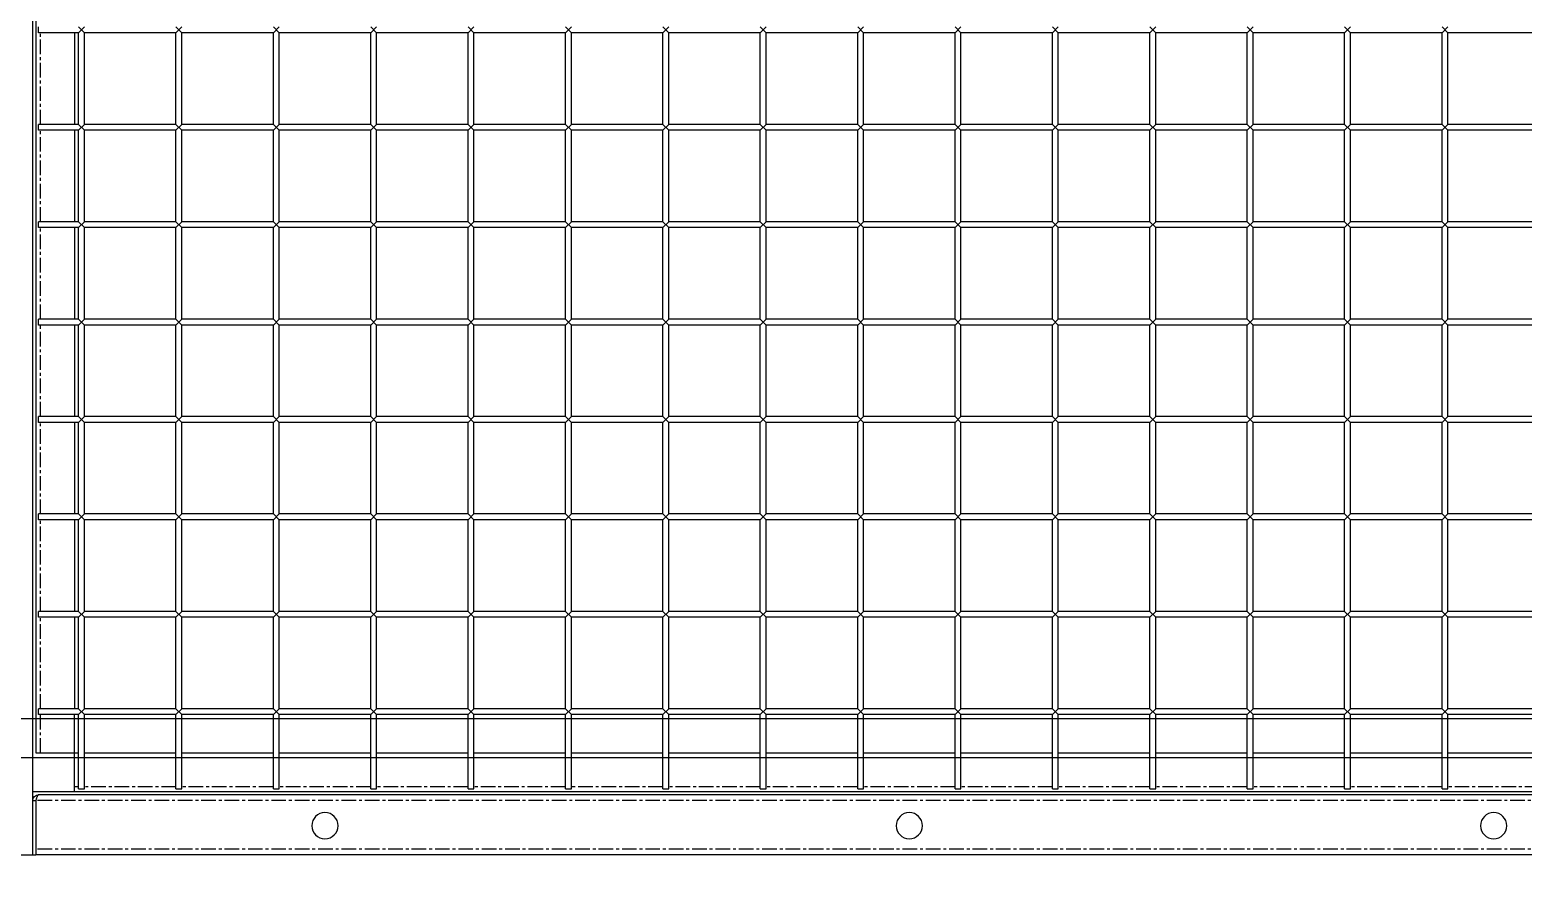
# Model space of a CAD drawing. Header units: millimetres. Extents: x -198529 to 244266, y -64 to 158464.
# Drawn here: x -172782 to -172015, y 119253 to 119691 of the extents above; entities that cross this region are included whole.
import ezdxf

# ---------------------------------------------------------------- set-up
doc = ezdxf.new("R2010")
doc.units = ezdxf.units.MM
doc.linetypes.add('CENTER', pattern=[12, 7.5, -1.5, 1.5, -1.5])
doc.layers.add('0-DCC', color=30, linetype='Continuous')
doc.layers.add('0-DCC-STRUC', color=180, linetype='Continuous')

# ---------------------------------------------------------------- blocks, each defined once
blk = doc.blocks.new('DCC2850x2300(右)')
at = {"color": 0, "linetype": 'Continuous'}
for p, q in [((53810, -74478.48), (53810, -72178.48)), ((53808.5, -72230.88), (53808.5, -74426.08)), ((53086.5, -74053.48), (53083.5, -74056.48)), ((53086.5, -74056.48), (53083.5, -74053.48)), ((53136.5, -74053.48), (53133.5, -74056.48)), ((53136.5, -74056.48), (53133.5, -74053.48)), ((53186.5, -74053.48), (53183.5, -74056.48)), ((53186.5, -74056.48), (53183.5, -74053.48)), ((53236.5, -74053.48), (53233.5, -74056.48)), ((53236.5, -74056.48), (53233.5, -74053.48)), ((53286.5, -74053.48), (53283.5, -74056.48)), ((53286.5, -74056.48), (53283.5, -74053.48)), ((53336.5, -74053.48), (53333.5, -74056.48)), ((53336.5, -74056.48), (53333.5, -74053.48)), ((53386.5, -74053.48), (53383.5, -74056.48)), ((53386.5, -74056.48), (53383.5, -74053.48)), ((53436.5, -74053.48), (53433.5, -74056.48)), ((53436.5, -74056.48), (53433.5, -74053.48)), ((53486.5, -74053.48), (53483.5, -74056.48)), ((53486.5, -74056.48), (53483.5, -74053.48)), ((53536.5, -74053.48), (53533.5, -74056.48)), ((53536.5, -74056.48), (53533.5, -74053.48)), ((53586.5, -74053.48), (53583.5, -74056.48)), ((53586.5, -74056.48), (53583.5, -74053.48)), ((53636.5, -74053.48), (53633.5, -74056.48)), ((53636.5, -74056.48), (53633.5, -74053.48)), ((53686.5, -74053.48), (53683.5, -74056.48)), ((53686.5, -74056.48), (53683.5, -74053.48)), ((53736.5, -74053.48), (53733.5, -74056.48)), ((53736.5, -74056.48), (53733.5, -74053.48)), ((53786.5, -74053.48), (53783.5, -74056.48)), ((53786.5, -74056.48), (53783.5, -74053.48)), ((53807, -74056.48), (53807, -74053.48)), ((53036.5, -74056.48), (53083.5, -74056.48)), ((53083.5, -74103.48), (53083.5, -74056.48)), ((53086.5, -74103.48), (53086.5, -74056.48)), ((53086.5, -74056.48), (53133.5, -74056.48)), ((53133.5, -74103.48), (53133.5, -74056.48)), ((53136.5, -74103.48), (53136.5, -74056.48)), ((53136.5, -74056.48), (53183.5, -74056.48)), ((53183.5, -74103.48), (53183.5, -74056.48)), ((53186.5, -74103.48), (53186.5, -74056.48)), ((53186.5, -74056.48), (53233.5, -74056.48)), ((53233.5, -74103.48), (53233.5, -74056.48)), ((53236.5, -74103.48), (53236.5, -74056.48)), ((53236.5, -74056.48), (53283.5, -74056.48)), ((53283.5, -74103.48), (53283.5, -74056.48)), ((53286.5, -74103.48), (53286.5, -74056.48)), ((53286.5, -74056.48), (53333.5, -74056.48)), ((53333.5, -74103.48), (53333.5, -74056.48)), ((53336.5, -74103.48), (53336.5, -74056.48)), ((53336.5, -74056.48), (53383.5, -74056.48)), ((53383.5, -74103.48), (53383.5, -74056.48)), ((53386.5, -74103.48), (53386.5, -74056.48)), ((53386.5, -74056.48), (53433.5, -74056.48)), ((53433.5, -74103.48), (53433.5, -74056.48)), ((53436.5, -74103.48), (53436.5, -74056.48)), ((53436.5, -74056.48), (53483.5, -74056.48)), ((53483.5, -74103.48), (53483.5, -74056.48)), ((53486.5, -74103.48), (53486.5, -74056.48)), ((53486.5, -74056.48), (53533.5, -74056.48)), ((53533.5, -74103.48), (53533.5, -74056.48)), ((53536.5, -74103.48), (53536.5, -74056.48)), ((53536.5, -74056.48), (53583.5, -74056.48)), ((53583.5, -74103.48), (53583.5, -74056.48)), ((53586.5, -74103.48), (53586.5, -74056.48)), ((53586.5, -74056.48), (53633.5, -74056.48)), ((53633.5, -74103.48), (53633.5, -74056.48)), ((53636.5, -74103.48), (53636.5, -74056.48)), ((53636.5, -74056.48), (53683.5, -74056.48)), ((53683.5, -74103.48), (53683.5, -74056.48)), ((53686.5, -74103.48), (53686.5, -74056.48)), ((53686.5, -74056.48), (53733.5, -74056.48)), ((53733.5, -74103.48), (53733.5, -74056.48)), ((53736.5, -74103.48), (53736.5, -74056.48)), ((53736.5, -74056.48), (53783.5, -74056.48)), ((53783.5, -74103.48), (53783.5, -74056.48)), ((53786.5, -74103.48), (53786.5, -74056.48)), ((53786.5, -74056.48), (53807, -74056.48)), ((53788.5, -74056.48), (53788.5, -74103.48)), ((53036.5, -74103.48), (53083.5, -74103.48)), ((53036.5, -74106.48), (53083.5, -74106.48)), ((53086.5, -74103.48), (53083.5, -74106.48)), ((53086.5, -74106.48), (53083.5, -74103.48)), ((53083.5, -74153.48), (53083.5, -74106.48)), ((53086.5, -74103.48), (53133.5, -74103.48)), ((53086.5, -74153.48), (53086.5, -74106.48)), ((53086.5, -74106.48), (53133.5, -74106.48)), ((53136.5, -74103.48), (53133.5, -74106.48)), ((53136.5, -74106.48), (53133.5, -74103.48)), ((53133.5, -74153.48), (53133.5, -74106.48)), ((53136.5, -74103.48), (53183.5, -74103.48)), ((53136.5, -74153.48), (53136.5, -74106.48)), ((53136.5, -74106.48), (53183.5, -74106.48)), ((53186.5, -74103.48), (53183.5, -74106.48)), ((53186.5, -74106.48), (53183.5, -74103.48)), ((53183.5, -74153.48), (53183.5, -74106.48)), ((53186.5, -74103.48), (53233.5, -74103.48)), ((53186.5, -74153.48), (53186.5, -74106.48)), ((53186.5, -74106.48), (53233.5, -74106.48)), ((53236.5, -74103.48), (53233.5, -74106.48)), ((53236.5, -74106.48), (53233.5, -74103.48)), ((53233.5, -74153.48), (53233.5, -74106.48)), ((53236.5, -74103.48), (53283.5, -74103.48)), ((53236.5, -74153.48), (53236.5, -74106.48)), ((53236.5, -74106.48), (53283.5, -74106.48)), ((53286.5, -74103.48), (53283.5, -74106.48)), ((53286.5, -74106.48), (53283.5, -74103.48)), ((53283.5, -74153.48), (53283.5, -74106.48)), ((53286.5, -74103.48), (53333.5, -74103.48)), ((53286.5, -74153.48), (53286.5, -74106.48)), ((53286.5, -74106.48), (53333.5, -74106.48)), ((53336.5, -74103.48), (53333.5, -74106.48)), ((53336.5, -74106.48), (53333.5, -74103.48)), ((53333.5, -74153.48), (53333.5, -74106.48)), ((53336.5, -74103.48), (53383.5, -74103.48)), ((53336.5, -74153.48), (53336.5, -74106.48)), ((53336.5, -74106.48), (53383.5, -74106.48)), ((53386.5, -74103.48), (53383.5, -74106.48)), ((53386.5, -74106.48), (53383.5, -74103.48)), ((53383.5, -74153.48), (53383.5, -74106.48)), ((53386.5, -74103.48), (53433.5, -74103.48)), ((53386.5, -74153.48), (53386.5, -74106.48)), ((53386.5, -74106.48), (53433.5, -74106.48)), ((53436.5, -74103.48), (53433.5, -74106.48)), ((53436.5, -74106.48), (53433.5, -74103.48)), ((53433.5, -74153.48), (53433.5, -74106.48)), ((53436.5, -74103.48), (53483.5, -74103.48)), ((53436.5, -74153.48), (53436.5, -74106.48)), ((53436.5, -74106.48), (53483.5, -74106.48)), ((53486.5, -74103.48), (53483.5, -74106.48)), ((53486.5, -74106.48), (53483.5, -74103.48)), ((53483.5, -74153.48), (53483.5, -74106.48)), ((53486.5, -74103.48), (53533.5, -74103.48)), ((53486.5, -74153.48), (53486.5, -74106.48)), ((53486.5, -74106.48), (53533.5, -74106.48)), ((53536.5, -74103.48), (53533.5, -74106.48)), ((53536.5, -74106.48), (53533.5, -74103.48)), ((53533.5, -74153.48), (53533.5, -74106.48)), ((53536.5, -74103.48), (53583.5, -74103.48)), ((53536.5, -74153.48), (53536.5, -74106.48)), ((53536.5, -74106.48), (53583.5, -74106.48)), ((53586.5, -74103.48), (53583.5, -74106.48)), ((53586.5, -74106.48), (53583.5, -74103.48)), ((53583.5, -74153.48), (53583.5, -74106.48)), ((53586.5, -74103.48), (53633.5, -74103.48)), ((53586.5, -74153.48), (53586.5, -74106.48)), ((53586.5, -74106.48), (53633.5, -74106.48)), ((53636.5, -74103.48), (53633.5, -74106.48)), ((53636.5, -74106.48), (53633.5, -74103.48)), ((53633.5, -74153.48), (53633.5, -74106.48)), ((53636.5, -74103.48), (53683.5, -74103.48)), ((53636.5, -74153.48), (53636.5, -74106.48)), ((53636.5, -74106.48), (53683.5, -74106.48)), ((53686.5, -74103.48), (53683.5, -74106.48)), ((53686.5, -74106.48), (53683.5, -74103.48)), ((53683.5, -74153.48), (53683.5, -74106.48)), ((53686.5, -74103.48), (53733.5, -74103.48)), ((53686.5, -74153.48), (53686.5, -74106.48)), ((53686.5, -74106.48), (53733.5, -74106.48)), ((53736.5, -74103.48), (53733.5, -74106.48)), ((53736.5, -74106.48), (53733.5, -74103.48)), ((53733.5, -74153.48), (53733.5, -74106.48)), ((53736.5, -74103.48), (53783.5, -74103.48)), ((53736.5, -74153.48), (53736.5, -74106.48)), ((53736.5, -74106.48), (53783.5, -74106.48)), ((53786.5, -74103.48), (53783.5, -74106.48)), ((53786.5, -74106.48), (53783.5, -74103.48)), ((53783.5, -74153.48), (53783.5, -74106.48)), ((53786.5, -74103.48), (53807, -74103.48)), ((53786.5, -74153.48), (53786.5, -74106.48)), ((53786.5, -74106.48), (53807, -74106.48)), ((53788.5, -74106.48), (53788.5, -74153.48)), ((53807, -74106.48), (53807, -74103.48)), ((53036.5, -74153.48), (53083.5, -74153.48)), ((53086.5, -74153.48), (53083.5, -74156.48)), ((53086.5, -74156.48), (53083.5, -74153.48)), ((53086.5, -74153.48), (53133.5, -74153.48)), ((53136.5, -74153.48), (53133.5, -74156.48)), ((53136.5, -74156.48), (53133.5, -74153.48)), ((53136.5, -74153.48), (53183.5, -74153.48)), ((53186.5, -74153.48), (53183.5, -74156.48)), ((53186.5, -74156.48), (53183.5, -74153.48)), ((53186.5, -74153.48), (53233.5, -74153.48)), ((53236.5, -74153.48), (53233.5, -74156.48)), ((53236.5, -74156.48), (53233.5, -74153.48)), ((53236.5, -74153.48), (53283.5, -74153.48)), ((53286.5, -74153.48), (53283.5, -74156.48)), ((53286.5, -74156.48), (53283.5, -74153.48)), ((53286.5, -74153.48), (53333.5, -74153.48)), ((53336.5, -74153.48), (53333.5, -74156.48)), ((53336.5, -74156.48), (53333.5, -74153.48)), ((53336.5, -74153.48), (53383.5, -74153.48)), ((53386.5, -74153.48), (53383.5, -74156.48)), ((53386.5, -74156.48), (53383.5, -74153.48)), ((53386.5, -74153.48), (53433.5, -74153.48)), ((53436.5, -74153.48), (53433.5, -74156.48)), ((53436.5, -74156.48), (53433.5, -74153.48)), ((53436.5, -74153.48), (53483.5, -74153.48)), ((53486.5, -74153.48), (53483.5, -74156.48)), ((53486.5, -74156.48), (53483.5, -74153.48)), ((53486.5, -74153.48), (53533.5, -74153.48)), ((53536.5, -74153.48), (53533.5, -74156.48)), ((53536.5, -74156.48), (53533.5, -74153.48)), ((53536.5, -74153.48), (53583.5, -74153.48)), ((53586.5, -74153.48), (53583.5, -74156.48)), ((53586.5, -74156.48), (53583.5, -74153.48)), ((53586.5, -74153.48), (53633.5, -74153.48)), ((53636.5, -74153.48), (53633.5, -74156.48)), ((53636.5, -74156.48), (53633.5, -74153.48)), ((53636.5, -74153.48), (53683.5, -74153.48)), ((53686.5, -74153.48), (53683.5, -74156.48)), ((53686.5, -74156.48), (53683.5, -74153.48)), ((53686.5, -74153.48), (53733.5, -74153.48)), ((53736.5, -74153.48), (53733.5, -74156.48)), ((53736.5, -74156.48), (53733.5, -74153.48)), ((53736.5, -74153.48), (53783.5, -74153.48)), ((53786.5, -74153.48), (53783.5, -74156.48)), ((53786.5, -74156.48), (53783.5, -74153.48)), ((53786.5, -74153.48), (53807, -74153.48)), ((53807, -74156.48), (53807, -74153.48)), ((53036.5, -74156.48), (53083.5, -74156.48)), ((53083.5, -74203.48), (53083.5, -74156.48)), ((53086.5, -74203.48), (53086.5, -74156.48)), ((53086.5, -74156.48), (53133.5, -74156.48)), ((53133.5, -74203.48), (53133.5, -74156.48)), ((53136.5, -74203.48), (53136.5, -74156.48)), ((53136.5, -74156.48), (53183.5, -74156.48)), ((53183.5, -74203.48), (53183.5, -74156.48)), ((53186.5, -74203.48), (53186.5, -74156.48)), ((53186.5, -74156.48), (53233.5, -74156.48)), ((53233.5, -74203.48), (53233.5, -74156.48)), ((53236.5, -74203.48), (53236.5, -74156.48)), ((53236.5, -74156.48), (53283.5, -74156.48)), ((53283.5, -74203.48), (53283.5, -74156.48)), ((53286.5, -74203.48), (53286.5, -74156.48)), ((53286.5, -74156.48), (53333.5, -74156.48)), ((53333.5, -74203.48), (53333.5, -74156.48)), ((53336.5, -74203.48), (53336.5, -74156.48)), ((53336.5, -74156.48), (53383.5, -74156.48)), ((53383.5, -74203.48), (53383.5, -74156.48)), ((53386.5, -74203.48), (53386.5, -74156.48)), ((53386.5, -74156.48), (53433.5, -74156.48)), ((53433.5, -74203.48), (53433.5, -74156.48)), ((53436.5, -74203.48), (53436.5, -74156.48)), ((53436.5, -74156.48), (53483.5, -74156.48)), ((53483.5, -74203.48), (53483.5, -74156.48)), ((53486.5, -74203.48), (53486.5, -74156.48)), ((53486.5, -74156.48), (53533.5, -74156.48)), ((53533.5, -74203.48), (53533.5, -74156.48)), ((53536.5, -74203.48), (53536.5, -74156.48)), ((53536.5, -74156.48), (53583.5, -74156.48)), ((53583.5, -74203.48), (53583.5, -74156.48)), ((53586.5, -74203.48), (53586.5, -74156.48)), ((53586.5, -74156.48), (53633.5, -74156.48)), ((53633.5, -74203.48), (53633.5, -74156.48)), ((53636.5, -74203.48), (53636.5, -74156.48)), ((53636.5, -74156.48), (53683.5, -74156.48)), ((53683.5, -74203.48), (53683.5, -74156.48)), ((53686.5, -74203.48), (53686.5, -74156.48)), ((53686.5, -74156.48), (53733.5, -74156.48)), ((53733.5, -74203.48), (53733.5, -74156.48)), ((53736.5, -74203.48), (53736.5, -74156.48)), ((53736.5, -74156.48), (53783.5, -74156.48)), ((53783.5, -74203.48), (53783.5, -74156.48)), ((53786.5, -74203.48), (53786.5, -74156.48)), ((53786.5, -74156.48), (53807, -74156.48)), ((53788.5, -74156.48), (53788.5, -74203.48)), ((53036.5, -74203.48), (53083.5, -74203.48)), ((53036.5, -74206.48), (53083.5, -74206.48)), ((53086.5, -74203.48), (53083.5, -74206.48)), ((53086.5, -74206.48), (53083.5, -74203.48)), ((53083.5, -74253.48), (53083.5, -74206.48)), ((53086.5, -74203.48), (53133.5, -74203.48)), ((53086.5, -74253.48), (53086.5, -74206.48)), ((53086.5, -74206.48), (53133.5, -74206.48)), ((53136.5, -74203.48), (53133.5, -74206.48)), ((53136.5, -74206.48), (53133.5, -74203.48)), ((53133.5, -74253.48), (53133.5, -74206.48)), ((53136.5, -74203.48), (53183.5, -74203.48)), ((53136.5, -74253.48), (53136.5, -74206.48)), ((53136.5, -74206.48), (53183.5, -74206.48)), ((53186.5, -74203.48), (53183.5, -74206.48)), ((53186.5, -74206.48), (53183.5, -74203.48)), ((53183.5, -74253.48), (53183.5, -74206.48)), ((53186.5, -74203.48), (53233.5, -74203.48)), ((53186.5, -74253.48), (53186.5, -74206.48)), ((53186.5, -74206.48), (53233.5, -74206.48)), ((53236.5, -74203.48), (53233.5, -74206.48)), ((53236.5, -74206.48), (53233.5, -74203.48)), ((53233.5, -74253.48), (53233.5, -74206.48)), ((53236.5, -74203.48), (53283.5, -74203.48)), ((53236.5, -74253.48), (53236.5, -74206.48)), ((53236.5, -74206.48), (53283.5, -74206.48)), ((53286.5, -74203.48), (53283.5, -74206.48)), ((53286.5, -74206.48), (53283.5, -74203.48)), ((53283.5, -74253.48), (53283.5, -74206.48)), ((53286.5, -74203.48), (53333.5, -74203.48)), ((53286.5, -74253.48), (53286.5, -74206.48)), ((53286.5, -74206.48), (53333.5, -74206.48)), ((53336.5, -74203.48), (53333.5, -74206.48)), ((53336.5, -74206.48), (53333.5, -74203.48)), ((53333.5, -74253.48), (53333.5, -74206.48)), ((53336.5, -74203.48), (53383.5, -74203.48)), ((53336.5, -74253.48), (53336.5, -74206.48)), ((53336.5, -74206.48), (53383.5, -74206.48)), ((53386.5, -74203.48), (53383.5, -74206.48)), ((53386.5, -74206.48), (53383.5, -74203.48)), ((53383.5, -74253.48), (53383.5, -74206.48)), ((53386.5, -74203.48), (53433.5, -74203.48)), ((53386.5, -74253.48), (53386.5, -74206.48)), ((53386.5, -74206.48), (53433.5, -74206.48)), ((53436.5, -74203.48), (53433.5, -74206.48)), ((53436.5, -74206.48), (53433.5, -74203.48)), ((53433.5, -74253.48), (53433.5, -74206.48)), ((53436.5, -74203.48), (53483.5, -74203.48)), ((53436.5, -74253.48), (53436.5, -74206.48)), ((53436.5, -74206.48), (53483.5, -74206.48)), ((53486.5, -74203.48), (53483.5, -74206.48)), ((53486.5, -74206.48), (53483.5, -74203.48)), ((53483.5, -74253.48), (53483.5, -74206.48)), ((53486.5, -74203.48), (53533.5, -74203.48)), ((53486.5, -74253.48), (53486.5, -74206.48)), ((53486.5, -74206.48), (53533.5, -74206.48)), ((53536.5, -74203.48), (53533.5, -74206.48)), ((53536.5, -74206.48), (53533.5, -74203.48)), ((53533.5, -74253.48), (53533.5, -74206.48)), ((53536.5, -74203.48), (53583.5, -74203.48)), ((53536.5, -74253.48), (53536.5, -74206.48)), ((53536.5, -74206.48), (53583.5, -74206.48)), ((53586.5, -74203.48), (53583.5, -74206.48)), ((53586.5, -74206.48), (53583.5, -74203.48)), ((53583.5, -74253.48), (53583.5, -74206.48)), ((53586.5, -74203.48), (53633.5, -74203.48)), ((53586.5, -74253.48), (53586.5, -74206.48)), ((53586.5, -74206.48), (53633.5, -74206.48)), ((53636.5, -74203.48), (53633.5, -74206.48)), ((53636.5, -74206.48), (53633.5, -74203.48)), ((53633.5, -74253.48), (53633.5, -74206.48)), ((53636.5, -74203.48), (53683.5, -74203.48)), ((53636.5, -74253.48), (53636.5, -74206.48)), ((53636.5, -74206.48), (53683.5, -74206.48)), ((53686.5, -74203.48), (53683.5, -74206.48)), ((53686.5, -74206.48), (53683.5, -74203.48)), ((53683.5, -74253.48), (53683.5, -74206.48)), ((53686.5, -74203.48), (53733.5, -74203.48)), ((53686.5, -74253.48), (53686.5, -74206.48)), ((53686.5, -74206.48), (53733.5, -74206.48)), ((53736.5, -74203.48), (53733.5, -74206.48)), ((53736.5, -74206.48), (53733.5, -74203.48)), ((53733.5, -74253.48), (53733.5, -74206.48)), ((53736.5, -74203.48), (53783.5, -74203.48)), ((53736.5, -74253.48), (53736.5, -74206.48)), ((53736.5, -74206.48), (53783.5, -74206.48)), ((53786.5, -74203.48), (53783.5, -74206.48)), ((53786.5, -74206.48), (53783.5, -74203.48)), ((53783.5, -74253.48), (53783.5, -74206.48)), ((53786.5, -74203.48), (53807, -74203.48)), ((53786.5, -74253.48), (53786.5, -74206.48)), ((53786.5, -74206.48), (53807, -74206.48)), ((53788.5, -74206.48), (53788.5, -74253.48)), ((53807, -74206.48), (53807, -74203.48)), ((53036.5, -74253.48), (53083.5, -74253.48)), ((53086.5, -74253.48), (53083.5, -74256.48)), ((53086.5, -74256.48), (53083.5, -74253.48)), ((53086.5, -74253.48), (53133.5, -74253.48)), ((53136.5, -74253.48), (53133.5, -74256.48)), ((53136.5, -74256.48), (53133.5, -74253.48)), ((53136.5, -74253.48), (53183.5, -74253.48)), ((53186.5, -74253.48), (53183.5, -74256.48)), ((53186.5, -74256.48), (53183.5, -74253.48)), ((53186.5, -74253.48), (53233.5, -74253.48)), ((53236.5, -74253.48), (53233.5, -74256.48)), ((53236.5, -74256.48), (53233.5, -74253.48)), ((53236.5, -74253.48), (53283.5, -74253.48)), ((53286.5, -74253.48), (53283.5, -74256.48)), ((53286.5, -74256.48), (53283.5, -74253.48)), ((53286.5, -74253.48), (53333.5, -74253.48)), ((53336.5, -74253.48), (53333.5, -74256.48)), ((53336.5, -74256.48), (53333.5, -74253.48)), ((53336.5, -74253.48), (53383.5, -74253.48)), ((53386.5, -74253.48), (53383.5, -74256.48)), ((53386.5, -74256.48), (53383.5, -74253.48)), ((53386.5, -74253.48), (53433.5, -74253.48)), ((53436.5, -74253.48), (53433.5, -74256.48)), ((53436.5, -74256.48), (53433.5, -74253.48)), ((53436.5, -74253.48), (53483.5, -74253.48)), ((53486.5, -74253.48), (53483.5, -74256.48)), ((53486.5, -74256.48), (53483.5, -74253.48)), ((53486.5, -74253.48), (53533.5, -74253.48)), ((53536.5, -74253.48), (53533.5, -74256.48)), ((53536.5, -74256.48), (53533.5, -74253.48)), ((53536.5, -74253.48), (53583.5, -74253.48)), ((53586.5, -74253.48), (53583.5, -74256.48)), ((53586.5, -74256.48), (53583.5, -74253.48)), ((53586.5, -74253.48), (53633.5, -74253.48)), ((53636.5, -74253.48), (53633.5, -74256.48)), ((53636.5, -74256.48), (53633.5, -74253.48)), ((53636.5, -74253.48), (53683.5, -74253.48)), ((53686.5, -74253.48), (53683.5, -74256.48)), ((53686.5, -74256.48), (53683.5, -74253.48)), ((53686.5, -74253.48), (53733.5, -74253.48)), ((53736.5, -74253.48), (53733.5, -74256.48)), ((53736.5, -74256.48), (53733.5, -74253.48)), ((53736.5, -74253.48), (53783.5, -74253.48)), ((53786.5, -74253.48), (53783.5, -74256.48)), ((53786.5, -74256.48), (53783.5, -74253.48)), ((53786.5, -74253.48), (53807, -74253.48)), ((53807, -74256.48), (53807, -74253.48)), ((53036.5, -74256.48), (53083.5, -74256.48)), ((53083.5, -74303.48), (53083.5, -74256.48)), ((53086.5, -74303.48), (53086.5, -74256.48)), ((53086.5, -74256.48), (53133.5, -74256.48)), ((53133.5, -74303.48), (53133.5, -74256.48)), ((53136.5, -74303.48), (53136.5, -74256.48)), ((53136.5, -74256.48), (53183.5, -74256.48)), ((53183.5, -74303.48), (53183.5, -74256.48)), ((53186.5, -74303.48), (53186.5, -74256.48)), ((53186.5, -74256.48), (53233.5, -74256.48)), ((53233.5, -74303.48), (53233.5, -74256.48)), ((53236.5, -74303.48), (53236.5, -74256.48)), ((53236.5, -74256.48), (53283.5, -74256.48)), ((53283.5, -74303.48), (53283.5, -74256.48)), ((53286.5, -74303.48), (53286.5, -74256.48)), ((53286.5, -74256.48), (53333.5, -74256.48)), ((53333.5, -74303.48), (53333.5, -74256.48)), ((53336.5, -74303.48), (53336.5, -74256.48)), ((53336.5, -74256.48), (53383.5, -74256.48)), ((53383.5, -74303.48), (53383.5, -74256.48)), ((53386.5, -74303.48), (53386.5, -74256.48)), ((53386.5, -74256.48), (53433.5, -74256.48)), ((53433.5, -74303.48), (53433.5, -74256.48)), ((53436.5, -74303.48), (53436.5, -74256.48)), ((53436.5, -74256.48), (53483.5, -74256.48)), ((53483.5, -74303.48), (53483.5, -74256.48)), ((53486.5, -74303.48), (53486.5, -74256.48)), ((53486.5, -74256.48), (53533.5, -74256.48)), ((53533.5, -74303.48), (53533.5, -74256.48)), ((53536.5, -74303.48), (53536.5, -74256.48)), ((53536.5, -74256.48), (53583.5, -74256.48)), ((53583.5, -74303.48), (53583.5, -74256.48)), ((53586.5, -74303.48), (53586.5, -74256.48)), ((53586.5, -74256.48), (53633.5, -74256.48)), ((53633.5, -74303.48), (53633.5, -74256.48)), ((53636.5, -74303.48), (53636.5, -74256.48)), ((53636.5, -74256.48), (53683.5, -74256.48)), ((53683.5, -74303.48), (53683.5, -74256.48)), ((53686.5, -74303.48), (53686.5, -74256.48)), ((53686.5, -74256.48), (53733.5, -74256.48)), ((53733.5, -74303.48), (53733.5, -74256.48)), ((53736.5, -74303.48), (53736.5, -74256.48)), ((53736.5, -74256.48), (53783.5, -74256.48)), ((53783.5, -74303.48), (53783.5, -74256.48)), ((53786.5, -74303.48), (53786.5, -74256.48)), ((53786.5, -74256.48), (53807, -74256.48)), ((53788.5, -74256.48), (53788.5, -74303.48)), ((53036.5, -74303.48), (53083.5, -74303.48)), ((53036.5, -74306.48), (53083.5, -74306.48)), ((53086.5, -74303.48), (53083.5, -74306.48)), ((53086.5, -74306.48), (53083.5, -74303.48)), ((53083.5, -74353.48), (53083.5, -74306.48)), ((53086.5, -74303.48), (53133.5, -74303.48)), ((53086.5, -74306.48), (53133.5, -74306.48)), ((53086.5, -74353.48), (53086.5, -74306.48)), ((53136.5, -74303.48), (53133.5, -74306.48)), ((53136.5, -74306.48), (53133.5, -74303.48)), ((53133.5, -74353.48), (53133.5, -74306.48)), ((53136.5, -74303.48), (53183.5, -74303.48)), ((53136.5, -74306.48), (53183.5, -74306.48)), ((53136.5, -74353.48), (53136.5, -74306.48)), ((53186.5, -74303.48), (53183.5, -74306.48)), ((53186.5, -74306.48), (53183.5, -74303.48)), ((53183.5, -74353.48), (53183.5, -74306.48)), ((53186.5, -74303.48), (53233.5, -74303.48)), ((53186.5, -74353.48), (53186.5, -74306.48)), ((53186.5, -74306.48), (53233.5, -74306.48)), ((53236.5, -74303.48), (53233.5, -74306.48)), ((53236.5, -74306.48), (53233.5, -74303.48)), ((53233.5, -74353.48), (53233.5, -74306.48)), ((53236.5, -74303.48), (53283.5, -74303.48)), ((53236.5, -74353.48), (53236.5, -74306.48)), ((53236.5, -74306.48), (53283.5, -74306.48)), ((53286.5, -74303.48), (53283.5, -74306.48)), ((53286.5, -74306.48), (53283.5, -74303.48)), ((53283.5, -74353.48), (53283.5, -74306.48)), ((53286.5, -74303.48), (53333.5, -74303.48)), ((53286.5, -74353.48), (53286.5, -74306.48)), ((53286.5, -74306.48), (53333.5, -74306.48)), ((53336.5, -74303.48), (53333.5, -74306.48)), ((53336.5, -74306.48), (53333.5, -74303.48)), ((53333.5, -74353.48), (53333.5, -74306.48)), ((53336.5, -74303.48), (53383.5, -74303.48)), ((53336.5, -74353.48), (53336.5, -74306.48)), ((53336.5, -74306.48), (53383.5, -74306.48)), ((53386.5, -74303.48), (53383.5, -74306.48)), ((53386.5, -74306.48), (53383.5, -74303.48)), ((53383.5, -74353.48), (53383.5, -74306.48)), ((53386.5, -74303.48), (53433.5, -74303.48)), ((53386.5, -74353.48), (53386.5, -74306.48)), ((53386.5, -74306.48), (53433.5, -74306.48)), ((53436.5, -74303.48), (53433.5, -74306.48)), ((53436.5, -74306.48), (53433.5, -74303.48)), ((53433.5, -74353.48), (53433.5, -74306.48)), ((53436.5, -74303.48), (53483.5, -74303.48)), ((53436.5, -74353.48), (53436.5, -74306.48)), ((53436.5, -74306.48), (53483.5, -74306.48)), ((53486.5, -74303.48), (53483.5, -74306.48)), ((53486.5, -74306.48), (53483.5, -74303.48)), ((53483.5, -74353.48), (53483.5, -74306.48)), ((53486.5, -74303.48), (53533.5, -74303.48)), ((53486.5, -74353.48), (53486.5, -74306.48)), ((53486.5, -74306.48), (53533.5, -74306.48)), ((53536.5, -74303.48), (53533.5, -74306.48)), ((53536.5, -74306.48), (53533.5, -74303.48)), ((53533.5, -74353.48), (53533.5, -74306.48)), ((53536.5, -74303.48), (53583.5, -74303.48)), ((53536.5, -74353.48), (53536.5, -74306.48)), ((53536.5, -74306.48), (53583.5, -74306.48)), ((53586.5, -74303.48), (53583.5, -74306.48)), ((53586.5, -74306.48), (53583.5, -74303.48)), ((53583.5, -74353.48), (53583.5, -74306.48)), ((53586.5, -74303.48), (53633.5, -74303.48)), ((53586.5, -74353.48), (53586.5, -74306.48)), ((53586.5, -74306.48), (53633.5, -74306.48)), ((53636.5, -74303.48), (53633.5, -74306.48)), ((53636.5, -74306.48), (53633.5, -74303.48)), ((53633.5, -74353.48), (53633.5, -74306.48)), ((53636.5, -74303.48), (53683.5, -74303.48)), ((53636.5, -74353.48), (53636.5, -74306.48)), ((53636.5, -74306.48), (53683.5, -74306.48)), ((53686.5, -74303.48), (53683.5, -74306.48)), ((53686.5, -74306.48), (53683.5, -74303.48)), ((53683.5, -74353.48), (53683.5, -74306.48)), ((53686.5, -74303.48), (53733.5, -74303.48)), ((53686.5, -74353.48), (53686.5, -74306.48)), ((53686.5, -74306.48), (53733.5, -74306.48)), ((53736.5, -74303.48), (53733.5, -74306.48)), ((53736.5, -74306.48), (53733.5, -74303.48)), ((53733.5, -74353.48), (53733.5, -74306.48)), ((53736.5, -74303.48), (53783.5, -74303.48)), ((53736.5, -74353.48), (53736.5, -74306.48)), ((53736.5, -74306.48), (53783.5, -74306.48)), ((53786.5, -74303.48), (53783.5, -74306.48)), ((53786.5, -74306.48), (53783.5, -74303.48)), ((53783.5, -74353.48), (53783.5, -74306.48)), ((53786.5, -74303.48), (53807, -74303.48)), ((53786.5, -74353.48), (53786.5, -74306.48)), ((53786.5, -74306.48), (53807, -74306.48)), ((53788.5, -74306.48), (53788.5, -74353.48)), ((53807, -74306.48), (53807, -74303.48)), ((53036.5, -74353.48), (53083.5, -74353.48)), ((53086.5, -74353.48), (53083.5, -74356.48)), ((53086.5, -74356.48), (53083.5, -74353.48)), ((53086.5, -74353.48), (53133.5, -74353.48)), ((53136.5, -74353.48), (53133.5, -74356.48)), ((53136.5, -74356.48), (53133.5, -74353.48)), ((53136.5, -74353.48), (53183.5, -74353.48)), ((53186.5, -74353.48), (53183.5, -74356.48)), ((53186.5, -74356.48), (53183.5, -74353.48)), ((53186.5, -74353.48), (53233.5, -74353.48)), ((53236.5, -74353.48), (53233.5, -74356.48)), ((53236.5, -74356.48), (53233.5, -74353.48)), ((53236.5, -74353.48), (53283.5, -74353.48)), ((53286.5, -74353.48), (53283.5, -74356.48)), ((53286.5, -74356.48), (53283.5, -74353.48)), ((53286.5, -74353.48), (53333.5, -74353.48)), ((53336.5, -74353.48), (53333.5, -74356.48)), ((53336.5, -74356.48), (53333.5, -74353.48)), ((53336.5, -74353.48), (53383.5, -74353.48)), ((53386.5, -74353.48), (53383.5, -74356.48)), ((53386.5, -74356.48), (53383.5, -74353.48)), ((53386.5, -74353.48), (53433.5, -74353.48)), ((53436.5, -74353.48), (53433.5, -74356.48)), ((53436.5, -74356.48), (53433.5, -74353.48)), ((53436.5, -74353.48), (53483.5, -74353.48)), ((53486.5, -74353.48), (53483.5, -74356.48)), ((53486.5, -74356.48), (53483.5, -74353.48)), ((53486.5, -74353.48), (53533.5, -74353.48)), ((53536.5, -74353.48), (53533.5, -74356.48)), ((53536.5, -74356.48), (53533.5, -74353.48)), ((53536.5, -74353.48), (53583.5, -74353.48)), ((53586.5, -74353.48), (53583.5, -74356.48)), ((53586.5, -74356.48), (53583.5, -74353.48)), ((53586.5, -74353.48), (53633.5, -74353.48)), ((53636.5, -74353.48), (53633.5, -74356.48)), ((53636.5, -74356.48), (53633.5, -74353.48)), ((53636.5, -74353.48), (53683.5, -74353.48)), ((53686.5, -74353.48), (53683.5, -74356.48)), ((53686.5, -74356.48), (53683.5, -74353.48)), ((53686.5, -74353.48), (53733.5, -74353.48)), ((53736.5, -74353.48), (53733.5, -74356.48)), ((53736.5, -74356.48), (53733.5, -74353.48)), ((53736.5, -74353.48), (53783.5, -74353.48)), ((53786.5, -74353.48), (53783.5, -74356.48)), ((53786.5, -74356.48), (53783.5, -74353.48)), ((53786.5, -74353.48), (53807, -74353.48)), ((53807, -74356.48), (53807, -74353.48)), ((53036.5, -74356.48), (53083.5, -74356.48)), ((53083.5, -74403.48), (53083.5, -74356.48)), ((53086.5, -74356.48), (53133.5, -74356.48)), ((53086.5, -74403.48), (53086.5, -74356.48)), ((53133.5, -74403.48), (53133.5, -74356.48)), ((53136.5, -74356.48), (53183.5, -74356.48)), ((53136.5, -74403.48), (53136.5, -74356.48)), ((53183.5, -74403.48), (53183.5, -74356.48)), ((53186.5, -74403.48), (53186.5, -74356.48)), ((53186.5, -74356.48), (53233.5, -74356.48)), ((53233.5, -74403.48), (53233.5, -74356.48)), ((53236.5, -74403.48), (53236.5, -74356.48)), ((53236.5, -74356.48), (53283.5, -74356.48)), ((53283.5, -74403.48), (53283.5, -74356.48)), ((53286.5, -74403.48), (53286.5, -74356.48)), ((53286.5, -74356.48), (53333.5, -74356.48)), ((53333.5, -74403.48), (53333.5, -74356.48)), ((53336.5, -74403.48), (53336.5, -74356.48)), ((53336.5, -74356.48), (53383.5, -74356.48)), ((53383.5, -74403.48), (53383.5, -74356.48)), ((53386.5, -74403.48), (53386.5, -74356.48)), ((53386.5, -74356.48), (53433.5, -74356.48)), ((53433.5, -74403.48), (53433.5, -74356.48)), ((53436.5, -74403.48), (53436.5, -74356.48)), ((53436.5, -74356.48), (53483.5, -74356.48)), ((53483.5, -74403.48), (53483.5, -74356.48)), ((53486.5, -74403.48), (53486.5, -74356.48)), ((53486.5, -74356.48), (53533.5, -74356.48)), ((53533.5, -74403.48), (53533.5, -74356.48)), ((53536.5, -74403.48), (53536.5, -74356.48)), ((53536.5, -74356.48), (53583.5, -74356.48)), ((53583.5, -74403.48), (53583.5, -74356.48)), ((53586.5, -74403.48), (53586.5, -74356.48)), ((53586.5, -74356.48), (53633.5, -74356.48)), ((53633.5, -74403.48), (53633.5, -74356.48)), ((53636.5, -74403.48), (53636.5, -74356.48)), ((53636.5, -74356.48), (53683.5, -74356.48)), ((53683.5, -74403.48), (53683.5, -74356.48)), ((53686.5, -74403.48), (53686.5, -74356.48)), ((53686.5, -74356.48), (53733.5, -74356.48)), ((53733.5, -74403.48), (53733.5, -74356.48)), ((53736.5, -74403.48), (53736.5, -74356.48)), ((53736.5, -74356.48), (53783.5, -74356.48)), ((53783.5, -74403.48), (53783.5, -74356.48)), ((53786.5, -74403.48), (53786.5, -74356.48)), ((53786.5, -74356.48), (53807, -74356.48)), ((53788.5, -74356.48), (53788.5, -74403.48)), ((53036.5, -74403.48), (53083.5, -74403.48)), ((53036.5, -74406.48), (53083.5, -74406.48)), ((53086.5, -74403.48), (53083.5, -74406.48)), ((53086.5, -74406.48), (53083.5, -74403.48)), ((53083.5, -74444.58), (53083.5, -74406.48)), ((53086.5, -74403.48), (53133.5, -74403.48)), ((53086.5, -74406.48), (53133.5, -74406.48)), ((53086.5, -74444.58), (53086.5, -74406.48)), ((53136.5, -74403.48), (53133.5, -74406.48)), ((53136.5, -74406.48), (53133.5, -74403.48)), ((53133.5, -74444.58), (53133.5, -74406.48)), ((53136.5, -74403.48), (53183.5, -74403.48)), ((53136.5, -74406.48), (53183.5, -74406.48)), ((53136.5, -74444.58), (53136.5, -74406.48)), ((53186.5, -74403.48), (53183.5, -74406.48)), ((53186.5, -74406.48), (53183.5, -74403.48)), ((53183.5, -74444.58), (53183.5, -74406.48)), ((53186.5, -74403.48), (53233.5, -74403.48)), ((53186.5, -74444.58), (53186.5, -74406.48)), ((53186.5, -74406.48), (53233.5, -74406.48)), ((53236.5, -74403.48), (53233.5, -74406.48)), ((53236.5, -74406.48), (53233.5, -74403.48)), ((53233.5, -74444.58), (53233.5, -74406.48)), ((53236.5, -74403.48), (53283.5, -74403.48)), ((53236.5, -74444.58), (53236.5, -74406.48)), ((53236.5, -74406.48), (53283.5, -74406.48)), ((53286.5, -74403.48), (53283.5, -74406.48)), ((53286.5, -74406.48), (53283.5, -74403.48)), ((53283.5, -74444.58), (53283.5, -74406.48)), ((53286.5, -74403.48), (53333.5, -74403.48)), ((53286.5, -74444.58), (53286.5, -74406.48)), ((53286.5, -74406.48), (53333.5, -74406.48)), ((53336.5, -74403.48), (53333.5, -74406.48)), ((53336.5, -74406.48), (53333.5, -74403.48)), ((53333.5, -74444.58), (53333.5, -74406.48)), ((53336.5, -74403.48), (53383.5, -74403.48)), ((53336.5, -74444.58), (53336.5, -74406.48)), ((53336.5, -74406.48), (53383.5, -74406.48)), ((53386.5, -74403.48), (53383.5, -74406.48)), ((53386.5, -74406.48), (53383.5, -74403.48)), ((53383.5, -74444.58), (53383.5, -74406.48)), ((53386.5, -74403.48), (53433.5, -74403.48)), ((53386.5, -74444.58), (53386.5, -74406.48)), ((53386.5, -74406.48), (53433.5, -74406.48)), ((53436.5, -74403.48), (53433.5, -74406.48)), ((53436.5, -74406.48), (53433.5, -74403.48)), ((53433.5, -74444.58), (53433.5, -74406.48)), ((53436.5, -74403.48), (53483.5, -74403.48)), ((53436.5, -74444.58), (53436.5, -74406.48)), ((53436.5, -74406.48), (53483.5, -74406.48)), ((53486.5, -74403.48), (53483.5, -74406.48)), ((53486.5, -74406.48), (53483.5, -74403.48)), ((53483.5, -74444.58), (53483.5, -74406.48)), ((53486.5, -74403.48), (53533.5, -74403.48)), ((53486.5, -74444.58), (53486.5, -74406.48)), ((53486.5, -74406.48), (53533.5, -74406.48)), ((53536.5, -74403.48), (53533.5, -74406.48)), ((53536.5, -74406.48), (53533.5, -74403.48)), ((53533.5, -74444.58), (53533.5, -74406.48)), ((53536.5, -74403.48), (53583.5, -74403.48)), ((53536.5, -74444.58), (53536.5, -74406.48)), ((53536.5, -74406.48), (53583.5, -74406.48)), ((53586.5, -74403.48), (53583.5, -74406.48)), ((53586.5, -74406.48), (53583.5, -74403.48)), ((53583.5, -74444.58), (53583.5, -74406.48)), ((53586.5, -74403.48), (53633.5, -74403.48)), ((53586.5, -74444.58), (53586.5, -74406.48)), ((53586.5, -74406.48), (53633.5, -74406.48)), ((53636.5, -74403.48), (53633.5, -74406.48)), ((53636.5, -74406.48), (53633.5, -74403.48)), ((53633.5, -74444.58), (53633.5, -74406.48)), ((53636.5, -74403.48), (53683.5, -74403.48)), ((53636.5, -74444.58), (53636.5, -74406.48)), ((53636.5, -74406.48), (53683.5, -74406.48)), ((53686.5, -74403.48), (53683.5, -74406.48)), ((53686.5, -74406.48), (53683.5, -74403.48)), ((53683.5, -74444.58), (53683.5, -74406.48)), ((53686.5, -74403.48), (53733.5, -74403.48)), ((53686.5, -74444.58), (53686.5, -74406.48)), ((53686.5, -74406.48), (53733.5, -74406.48)), ((53736.5, -74403.48), (53733.5, -74406.48)), ((53736.5, -74406.48), (53733.5, -74403.48)), ((53733.5, -74444.58), (53733.5, -74406.48)), ((53736.5, -74403.48), (53783.5, -74403.48)), ((53736.5, -74444.58), (53736.5, -74406.48)), ((53736.5, -74406.48), (53783.5, -74406.48)), ((53786.5, -74403.48), (53783.5, -74406.48)), ((53786.5, -74406.48), (53783.5, -74403.48)), ((53783.5, -74444.58), (53783.5, -74406.48)), ((53786.5, -74403.48), (53807, -74403.48)), ((53786.5, -74444.58), (53786.5, -74406.48)), ((53786.5, -74406.48), (53807, -74406.48)), ((53788.5, -74446.08), (53788.5, -74406.48)), ((53807, -74406.48), (53807, -74403.48)), ((53083.5, -74426.08), (53036.5, -74426.08)), ((53133.5, -74426.08), (53086.5, -74426.08)), ((53183.5, -74426.08), (53136.5, -74426.08)), ((53233.5, -74426.08), (53186.5, -74426.08)), ((53283.5, -74426.08), (53236.5, -74426.08)), ((53333.5, -74426.08), (53286.5, -74426.08)), ((53383.5, -74426.08), (53336.5, -74426.08)), ((53433.5, -74426.08), (53386.5, -74426.08)), ((53483.5, -74426.08), (53436.5, -74426.08)), ((53533.5, -74426.08), (53486.5, -74426.08)), ((53583.5, -74426.08), (53536.5, -74426.08)), ((53633.5, -74426.08), (53586.5, -74426.08)), ((53683.5, -74426.08), (53636.5, -74426.08)), ((53733.5, -74426.08), (53686.5, -74426.08)), ((53783.5, -74426.08), (53736.5, -74426.08)), ((53808.5, -74426.08), (53786.5, -74426.08)), ((51160, -74446.08), (53810, -74446.08)), ((53086.5, -74444.58), (53083.5, -74444.58)), ((53136.5, -74444.58), (53133.5, -74444.58)), ((53186.5, -74444.58), (53183.5, -74444.58)), ((53236.5, -74444.58), (53233.5, -74444.58)), ((53286.5, -74444.58), (53283.5, -74444.58)), ((53336.5, -74444.58), (53333.5, -74444.58)), ((53386.5, -74444.58), (53383.5, -74444.58)), ((53436.5, -74444.58), (53433.5, -74444.58)), ((53486.5, -74444.58), (53483.5, -74444.58)), ((53536.5, -74444.58), (53533.5, -74444.58)), ((53586.5, -74444.58), (53583.5, -74444.58)), ((53636.5, -74444.58), (53633.5, -74444.58)), ((53686.5, -74444.58), (53683.5, -74444.58)), ((53736.5, -74444.58), (53733.5, -74444.58)), ((53786.5, -74444.58), (53783.5, -74444.58)), ((51160, -74447.58), (53807, -74447.58)), ((53808.23, -74449.73), (53808.5, -74450.58)), ((53808.5, -74450.58), (53808.5, -74478.48)), ((53810, -74450.58), (53808.5, -74450.58)), ((51160, -74478.48), (53808.5, -74478.48)), ((53810, -74478.48), (53808.5, -74478.48)), ((53948.5, -74478.48), (53810, -74478.48))]:
    blk.add_line(p, q, dxfattribs=at)
at = {"color": 0, "linetype": 'CENTER'}
for p, q in [((53806, -74103.48), (53806, -74056.48)), ((53806, -74153.48), (53806, -74106.48)), ((53806, -74203.48), (53806, -74156.48)), ((53806, -74253.48), (53806, -74206.48)), ((53806, -74303.48), (53806, -74256.48)), ((53806, -74353.48), (53806, -74306.48)), ((53806, -74403.48), (53806, -74356.48)), ((53806, -74426.08), (53806, -74406.48)), ((53036.5, -74443.58), (53083.5, -74443.58)), ((53086.5, -74443.58), (53133.5, -74443.58)), ((53136.5, -74443.58), (53183.5, -74443.58)), ((53186.5, -74443.58), (53233.5, -74443.58)), ((53236.5, -74443.58), (53283.5, -74443.58)), ((53286.5, -74443.58), (53333.5, -74443.58)), ((53336.5, -74443.58), (53383.5, -74443.58)), ((53386.5, -74443.58), (53433.5, -74443.58)), ((53436.5, -74443.58), (53483.5, -74443.58)), ((53486.5, -74443.58), (53533.5, -74443.58)), ((53536.5, -74443.58), (53583.5, -74443.58)), ((53586.5, -74443.58), (53633.5, -74443.58)), ((53636.5, -74443.58), (53683.5, -74443.58)), ((53686.5, -74443.58), (53733.5, -74443.58)), ((53736.5, -74443.58), (53783.5, -74443.58)), ((53786.5, -74443.58), (53788.5, -74443.58)), ((51160, -74450.58), (53808.5, -74450.58)), ((51160, -74475.48), (53808.5, -74475.48))]:
    blk.add_line(p, q, dxfattribs=at)
at = {"color": 0, "linetype": 'Continuous'}
for centre in [(53060, -74463.48), (53360, -74463.48), (53660, -74463.48)]:
    blk.add_circle(centre, 6.75, dxfattribs=at)
blk.add_arc((53807, -74450.58), 3, 0, 90, dxfattribs=at)
for points, knots in [([(53807, -74447.58), (53807.21, -74447.58), (53807.67, -74448.17), (53807.86, -74448.7), (53808, -74449.08)], [0, 0, 0, 0, 0.347127, 1, 1, 1, 1]), ([(53808, -74449.08), (53808.04, -74449.18), (53808.12, -74449.4), (53808.19, -74449.62), (53808.23, -74449.73)], [0, 0, 0, 0, 0.488633, 1, 1, 1, 1])]:
    blk.add_open_spline(points, degree=3, knots=knots, dxfattribs=at)

msp = doc.modelspace()

# ---------------------------------------------------------------- linework, layer by layer
at = {"layer": '0-DCC-STRUC'}
for points in [[(-167070.74, 119186.97), (-173070.77, 119187.01), (-173070.77, 119337.01), (-167070.74, 119336.97)], [(-167070.74, 119206.97), (-173070.77, 119207.01), (-173070.77, 119317.01), (-167070.74, 119316.97)]]:
    msp.add_lwpolyline(points, close=True, dxfattribs=at)

# ---------------------------------------------------------------- block references
at = {"layer": '0-DCC', "xscale": -1}
msp.add_blockref('DCC2850x2300(右)', (-118970.54, 193745.49), dxfattribs=at)

doc.saveas('drawing.dxf')
